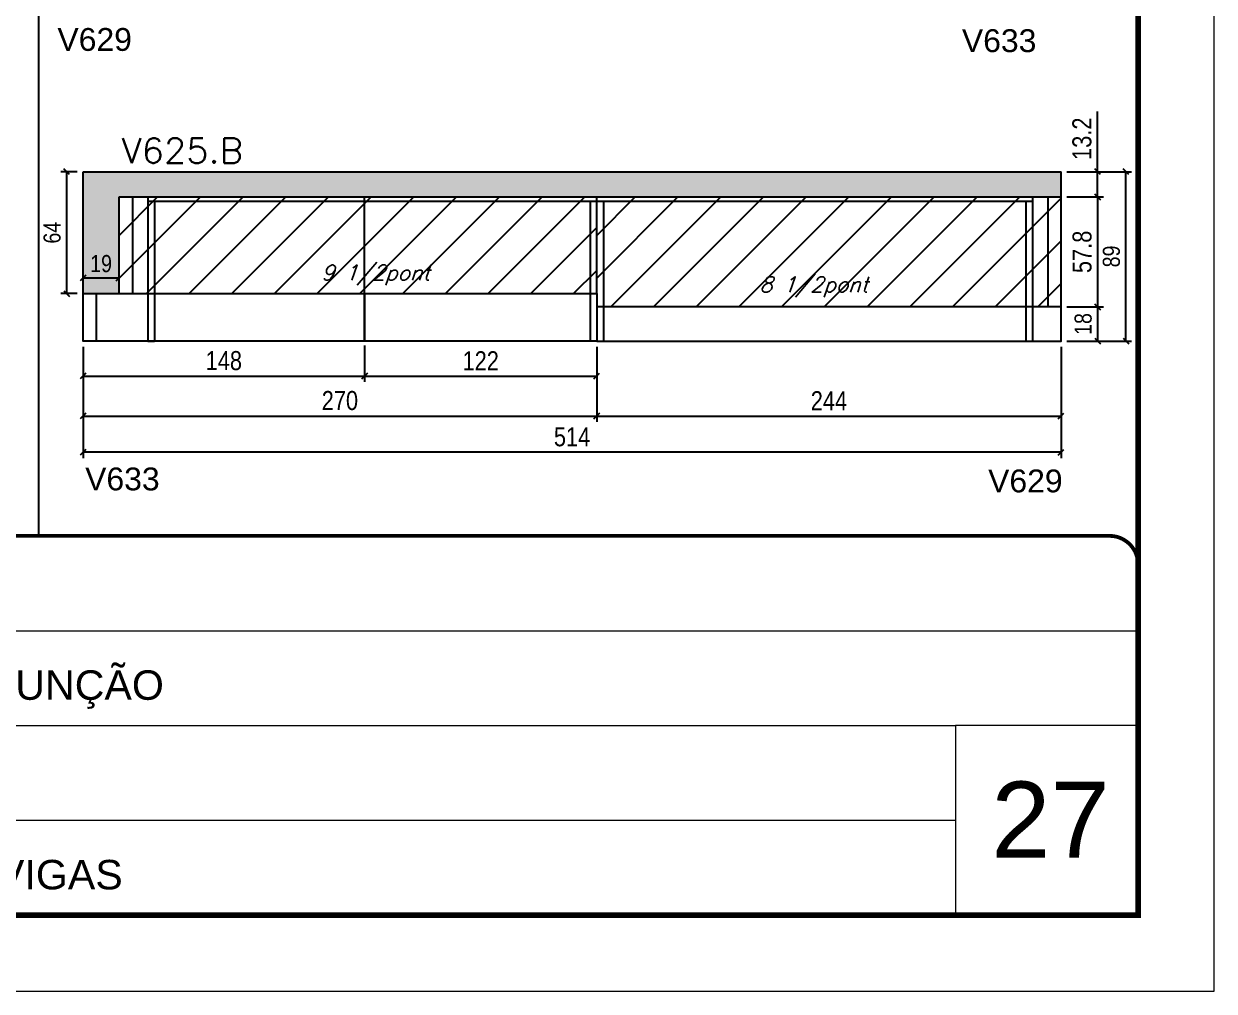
# Model space of a CAD drawing. Extents: x -20960 to -5926, y -2106 to 21915.
# Drawn here: x -8164 to -7538, y 13974 to 14482 of the extents above; entities that cross this region are included whole.
import ezdxf

# ---------------------------------------------------------------- set-up
doc = ezdxf.new("R2010")
doc.units = 0
doc.linetypes.add('CONTINUO', pattern=[0])
doc.linetypes.add('DASHED', pattern=[0.75, 0.5, -0.25])
doc.layers.add('00 - FELIPE', color=2, linetype='Continuous', plot=False)
for name, color, linetype in [('5', 5, 'Continuous'), ('COTA', 241, 'Continuous'), ('Painéis', 200, 'Continuous'), ('Reaproveitamento', 251, 'Continuous'), ('SARR_2.2x7', 40, 'Continuous'), ('SARR_3.5x7', 81, 'Continuous'), ('texto', 7, 'Continuous')]:
    doc.layers.add(name, color=color, linetype=linetype)
for name, color, linetype, lineweight in [('CARIMBO', 255, 'Continuous', 9), ('Folhas', 255, 'Continuous', 9), ('SARRAFO DE PRESSAO', 251, 'DASHED', 9), ('Texto Seção', 7, 'Continuous', 15)]:
    doc.layers.add(name, color=color, linetype=linetype, lineweight=lineweight)
doc.styles.add('ARIAL', font='arial.ttf')
doc.styles.add('COTA TECNICA', font='techl___.ttf', dxfattribs={"height": 10})
doc.styles.add('COTA TECNICA-50', font='techl___.ttf', dxfattribs={"height": 9})
doc.styles.add('REGUA-120', font='ROMANS.shx', dxfattribs={"height": 15})
doc.styles.add('Romans', font='romans.shx')
doc.styles.get("Standard").update_dxf_attribs({"font": 'arial.ttf'})
doc.dimstyles.new('COTA PAINEL-50', dxfattribs={"dimtxt": 9, "dimasz": 3, "dimexe": 3, "dimexo": 3, "dimgap": 3, "dimtad": 1, "dimdec": 1, "dimzin": 12, "dimdsep": 46, "dimtxsty": 'COTA TECNICA-50', "dimblk1": 'OBLIQUE', "dimblk2": 'OBLIQUE', "dimsah": 1, "dimcen": 0.9, "dimclrd": 4, "dimclre": 4, "dimclrt": 240, "dimadec": 1, "dimazin": 3, "dimtfac": 1, "dimtdec": 1, "dimtmove": 0, "dimatfit": 3, "dimfxl": 1, "dimtolj": 1, "dimtzin": 12, "dimarcsym": 0})
doc.dimstyles.new('PAINEL', dxfattribs={"dimtxt": 10, "dimasz": 3, "dimexe": 3, "dimexo": 3, "dimgap": 3, "dimtad": 1, "dimdec": 1, "dimzin": 12, "dimdsep": 46, "dimtxsty": 'COTA TECNICA', "dimblk1": 'OBLIQUE', "dimblk2": 'OBLIQUE', "dimsah": 1, "dimcen": 0.9, "dimclrd": 4, "dimclre": 4, "dimclrt": 240, "dimadec": 1, "dimazin": 3, "dimtfac": 1, "dimtdec": 1, "dimtmove": 0, "dimatfit": 3, "dimfxl": 1, "dimtolj": 1, "dimtzin": 12, "dimarcsym": 0})

# ---------------------------------------------------------------- blocks, each defined once
blk = doc.blocks.new('9999999999')
at = {"color": 30, "linetype": 'CONTINUO'}
for p, q in [((98564.56, 34379.64), (99583.98, 34379.64)), ((98564.56, 34329.83), (99487.98, 34329.83)), ((99583.98, 34329.83), (99487.98, 34329.83)), ((99487.98, 34329.83), (99487.98, 34230.21)), ((98564.56, 34280.02), (99487.98, 34280.02))]:
    blk.add_line(p, q, dxfattribs=at)
at = {"color": 30, "linetype": 'CONTINUO', "const_width": 2}
blk.add_lwpolyline([(99583.98, 34230.21), (99583.98, 34414.45, 0.414214), (99568.98, 34429.45), (98228.98, 34429.45, 0.414214), (98213.98, 34414.45), (98213.98, 34245.21, 0.414214), (98228.98, 34230.21), (99583.98, 34230.21)], format="xyb", dxfattribs=at)
at = {"layer": 'Folhas'}
blk.add_lwpolyline([(98138.98, 34190.21), (99623.98, 34190.21), (99623.98, 35240.21), (98138.98, 35240.21)], close=True, dxfattribs=at)
at = {"layer": 'Folhas', "color": 30, "const_width": 3}
blk.add_lwpolyline([(98213.98, 34230.21), (99583.98, 34230.21), (99583.98, 35200.21), (98213.98, 35200.21)], close=True, dxfattribs=at)
at = {"color": 7, "linetype": 'Continuous', "ltscale": 5, "style": 'ARIAL'}
for s, p in [('HOSPITAL ASSUNÇÃO', (98837.68, 34343.32)), ('LATERAIS DE VIGAS', (98837.68, 34243.7))]:
    blk.add_text(s, height=15.4829, dxfattribs=at).set_placement(p)
blk = doc.blocks.new('_Oblique')
at = {"color": 0, "linetype": 'ByBlock', "lineweight": -2}
blk.add_line((-0.5, -0.5), (0.5, 0.5), dxfattribs=at)
blk = doc.blocks.new('*D856')
at = {"layer": 'COTA', "color": 4, "lineweight": -2, "ltscale": 25, "transparency": 16777216}
for p, q in [((-8132.96, 14312.52), (-8132.96, 14254.09)), ((-7618.94, 14312.52), (-7618.94, 14254.09)), ((-7618.94, 14257.09), (-8132.96, 14257.09))]:
    blk.add_line(p, q, dxfattribs=at)
at = {"layer": 'Defpoints', "color": 0, "ltscale": 25, "transparency": 16777216}
for p in [(-8132.96, 14315.52), (-7618.94, 14315.52), (-8132.96, 14257.09)]:
    blk.add_point(p, dxfattribs=at)
at = {"layer": 'COTA', "color": 4, "lineweight": -2, "ltscale": 25, "transparency": 16777216, "xscale": 3, "yscale": 3, "zscale": 3, "rotation": 180}
blk.add_blockref('_Oblique', (-8132.96, 14257.09), dxfattribs=at)
at = {"layer": 'COTA', "color": 4, "lineweight": -2, "ltscale": 25, "transparency": 16777216, "xscale": 3, "yscale": 3, "zscale": 3}
blk.add_blockref('_Oblique', (-7618.94, 14257.09), dxfattribs=at)
at = {"layer": 'COTA', "color": 240, "ltscale": 25, "transparency": 16777216, "insert": (-7875.95, 14265.2), "char_height": 10, "attachment_point": 5, "style": 'COTA TECNICA'}
blk.add_mtext('\\A1;514', dxfattribs=at)
blk = doc.blocks.new('*D857')
at = {"layer": 'COTA', "color": 4, "lineweight": -2, "ltscale": 25, "transparency": 16777216}
for p, q in [((-8132.96, 14312.52), (-8132.96, 14273.14)), ((-7862.96, 14312.52), (-7862.96, 14273.14)), ((-8132.96, 14276.14), (-7862.96, 14276.14))]:
    blk.add_line(p, q, dxfattribs=at)
at = {"layer": 'Defpoints', "color": 0, "ltscale": 25, "transparency": 16777216}
for p in [(-8132.96, 14315.52), (-7862.96, 14315.52), (-7862.96, 14276.14)]:
    blk.add_point(p, dxfattribs=at)
at = {"layer": 'COTA', "color": 4, "lineweight": -2, "ltscale": 25, "transparency": 16777216, "xscale": 3, "yscale": 3, "zscale": 3, "rotation": 180}
blk.add_blockref('_Oblique', (-8132.96, 14276.14), dxfattribs=at)
at = {"layer": 'COTA', "color": 4, "lineweight": -2, "ltscale": 25, "transparency": 16777216, "xscale": 3, "yscale": 3, "zscale": 3}
blk.add_blockref('_Oblique', (-7862.96, 14276.14), dxfattribs=at)
at = {"layer": 'COTA', "color": 240, "ltscale": 25, "transparency": 16777216, "insert": (-7997.96, 14284.24), "char_height": 10, "attachment_point": 5, "style": 'COTA TECNICA'}
blk.add_mtext('\\A1;270', dxfattribs=at)
blk = doc.blocks.new('*D858')
at = {"layer": 'COTA', "color": 4, "lineweight": -2, "ltscale": 25, "transparency": 16777216}
for p, q in [((-7862.96, 14312.52), (-7862.96, 14273.14)), ((-7618.94, 14312.52), (-7618.94, 14273.14)), ((-7862.96, 14276.14), (-7618.94, 14276.14))]:
    blk.add_line(p, q, dxfattribs=at)
at = {"layer": 'Defpoints', "color": 0, "ltscale": 25, "transparency": 16777216}
for p in [(-7862.96, 14315.52), (-7618.94, 14315.52), (-7618.94, 14276.14)]:
    blk.add_point(p, dxfattribs=at)
at = {"layer": 'COTA', "color": 4, "lineweight": -2, "ltscale": 25, "transparency": 16777216, "xscale": 3, "yscale": 3, "zscale": 3, "rotation": 180}
blk.add_blockref('_Oblique', (-7862.96, 14276.14), dxfattribs=at)
at = {"layer": 'COTA', "color": 4, "lineweight": -2, "ltscale": 25, "transparency": 16777216, "xscale": 3, "yscale": 3, "zscale": 3}
blk.add_blockref('_Oblique', (-7618.94, 14276.14), dxfattribs=at)
at = {"layer": 'COTA', "color": 240, "ltscale": 25, "transparency": 16777216, "insert": (-7740.95, 14284.21), "char_height": 10, "attachment_point": 5, "style": 'COTA TECNICA'}
blk.add_mtext('\\A1;244', dxfattribs=at)
blk = doc.blocks.new('*D873')
at = {"layer": 'COTA', "color": 4, "lineweight": -2, "ltscale": 25, "transparency": 16777216}
for p, q in [((-7615.94, 14391.32), (-7596.75, 14391.32)), ((-7599.75, 14391.32), (-7599.75, 14333.52)), ((-7615.94, 14333.52), (-7596.75, 14333.52))]:
    blk.add_line(p, q, dxfattribs=at)
at = {"layer": 'Defpoints', "color": 0, "ltscale": 25, "transparency": 16777216}
for p in [(-7618.94, 14391.32), (-7618.94, 14333.52), (-7599.75, 14333.52)]:
    blk.add_point(p, dxfattribs=at)
at = {"layer": 'COTA', "color": 4, "lineweight": -2, "ltscale": 25, "transparency": 16777216, "xscale": 3, "yscale": 3, "zscale": 3}
for p, rotation in [((-7599.75, 14391.32), 90), ((-7599.75, 14333.52), 270)]:
    blk.add_blockref('_Oblique', p, dxfattribs=dict(at, rotation=rotation))
at = {"layer": 'COTA', "color": 240, "ltscale": 25, "transparency": 16777216, "insert": (-7607.89, 14362.42), "char_height": 10, "attachment_point": 5, "rotation": 90, "style": 'COTA TECNICA'}
blk.add_mtext('\\A1;57.8', dxfattribs=at)
blk = doc.blocks.new('*D874')
at = {"layer": 'COTA', "color": 4, "lineweight": -2, "ltscale": 25, "transparency": 16777216}
for p, q in [((-7599.75, 14404.52), (-7599.75, 14436.25)), ((-7615.94, 14404.52), (-7596.75, 14404.52)), ((-7599.75, 14391.32), (-7599.75, 14404.52)), ((-7615.94, 14391.32), (-7596.75, 14391.32))]:
    blk.add_line(p, q, dxfattribs=at)
at = {"layer": 'Defpoints', "color": 0, "ltscale": 25, "transparency": 16777216}
for p in [(-7618.94, 14404.52), (-7599.75, 14404.52), (-7618.94, 14391.32)]:
    blk.add_point(p, dxfattribs=at)
at = {"layer": 'COTA', "color": 4, "lineweight": -2, "ltscale": 25, "transparency": 16777216, "xscale": 3, "yscale": 3, "zscale": 3}
for p, rotation in [((-7599.75, 14404.52), 90), ((-7599.75, 14391.32), 270)]:
    blk.add_blockref('_Oblique', p, dxfattribs=dict(at, rotation=rotation))
at = {"layer": 'COTA', "color": 240, "ltscale": 25, "transparency": 16777216, "insert": (-7607.97, 14421.88), "char_height": 10, "attachment_point": 5, "rotation": 90, "style": 'COTA TECNICA'}
blk.add_mtext('\\A1;13.2', dxfattribs=at)
blk = doc.blocks.new('*D859')
at = {"layer": 'COTA', "color": 4, "lineweight": -2, "ltscale": 25, "transparency": 16777216}
for p, q in [((-7984.96, 14313.19), (-7984.96, 14294.14)), ((-8132.96, 14312.52), (-8132.96, 14294.14)), ((-8132.96, 14297.14), (-7984.96, 14297.14))]:
    blk.add_line(p, q, dxfattribs=at)
at = {"layer": 'Defpoints', "color": 0, "ltscale": 25, "transparency": 16777216}
for p in [(-8132.96, 14315.52), (-7984.96, 14316.19), (-7984.96, 14297.14)]:
    blk.add_point(p, dxfattribs=at)
at = {"layer": 'COTA', "color": 4, "lineweight": -2, "ltscale": 25, "transparency": 16777216, "xscale": 3, "yscale": 3, "zscale": 3, "rotation": 180}
blk.add_blockref('_Oblique', (-8132.96, 14297.14), dxfattribs=at)
at = {"layer": 'COTA', "color": 4, "lineweight": -2, "ltscale": 25, "transparency": 16777216, "xscale": 3, "yscale": 3, "zscale": 3}
blk.add_blockref('_Oblique', (-7984.96, 14297.14), dxfattribs=at)
at = {"layer": 'COTA', "color": 240, "ltscale": 25, "transparency": 16777216, "insert": (-8058.96, 14305.23), "char_height": 10, "attachment_point": 5, "style": 'COTA TECNICA'}
blk.add_mtext('\\A1;148', dxfattribs=at)
blk = doc.blocks.new('*D860')
at = {"layer": 'COTA', "color": 4, "lineweight": -2, "ltscale": 25, "transparency": 16777216}
for p, q in [((-7984.96, 14313.19), (-7984.96, 14294.14)), ((-7862.96, 14312.52), (-7862.96, 14294.14)), ((-7984.96, 14297.14), (-7862.96, 14297.14))]:
    blk.add_line(p, q, dxfattribs=at)
at = {"layer": 'Defpoints', "color": 0, "ltscale": 25, "transparency": 16777216}
for p in [(-7984.96, 14316.19), (-7862.96, 14315.52), (-7862.96, 14297.14)]:
    blk.add_point(p, dxfattribs=at)
at = {"layer": 'COTA', "color": 4, "lineweight": -2, "ltscale": 25, "transparency": 16777216, "xscale": 3, "yscale": 3, "zscale": 3, "rotation": 180}
blk.add_blockref('_Oblique', (-7984.96, 14297.14), dxfattribs=at)
at = {"layer": 'COTA', "color": 4, "lineweight": -2, "ltscale": 25, "transparency": 16777216, "xscale": 3, "yscale": 3, "zscale": 3}
blk.add_blockref('_Oblique', (-7862.96, 14297.14), dxfattribs=at)
at = {"layer": 'COTA', "color": 240, "ltscale": 25, "transparency": 16777216, "insert": (-7923.96, 14305.2), "char_height": 10, "attachment_point": 5, "style": 'COTA TECNICA'}
blk.add_mtext('\\A1;122', dxfattribs=at)
blk = doc.blocks.new('*D892')
at = {"layer": 'COTA', "color": 4, "lineweight": -2, "transparency": 16777216}
for p, q in [((-8132.96, 14343.52), (-8132.96, 14351.64)), ((-8113.96, 14343.52), (-8113.96, 14351.64)), ((-8113.96, 14348.64), (-8132.96, 14348.64))]:
    blk.add_line(p, q, dxfattribs=at)
at = {"layer": 'Defpoints', "color": 0, "transparency": 16777216}
for p in [(-8132.96, 14348.64), (-8132.96, 14340.52), (-8113.96, 14340.52)]:
    blk.add_point(p, dxfattribs=at)
at = {"layer": 'COTA', "color": 4, "lineweight": -2, "transparency": 16777216, "xscale": 3, "yscale": 3, "zscale": 3, "rotation": 180}
blk.add_blockref('_Oblique', (-8132.96, 14348.64), dxfattribs=at)
at = {"layer": 'COTA', "color": 4, "lineweight": -2, "transparency": 16777216, "xscale": 3, "yscale": 3, "zscale": 3}
blk.add_blockref('_Oblique', (-8113.96, 14348.64), dxfattribs=at)
at = {"layer": 'COTA', "color": 240, "transparency": 16777216, "insert": (-8123.46, 14356.22), "char_height": 9, "attachment_point": 5, "style": 'COTA TECNICA-50'}
blk.add_mtext('\\A1;19', dxfattribs=at)
blk = doc.blocks.new('*D893')
at = {"layer": 'COTA', "color": 4, "lineweight": -2, "transparency": 16777216}
for p, q in [((-7615.94, 14333.52), (-7596.75, 14333.52)), ((-7599.75, 14333.52), (-7599.75, 14315.52)), ((-7615.94, 14315.52), (-7596.75, 14315.52))]:
    blk.add_line(p, q, dxfattribs=at)
at = {"layer": 'Defpoints', "color": 0, "transparency": 16777216}
for p in [(-7618.94, 14333.52), (-7618.94, 14315.52), (-7599.75, 14315.52)]:
    blk.add_point(p, dxfattribs=at)
at = {"layer": 'COTA', "color": 4, "lineweight": -2, "transparency": 16777216, "xscale": 3, "yscale": 3, "zscale": 3}
for p, rotation in [((-7599.75, 14333.52), 90), ((-7599.75, 14315.52), 270)]:
    blk.add_blockref('_Oblique', p, dxfattribs=dict(at, rotation=rotation))
at = {"layer": 'COTA', "color": 240, "transparency": 16777216, "insert": (-7607.34, 14324.52), "char_height": 9, "attachment_point": 5, "rotation": 90, "style": 'COTA TECNICA-50'}
blk.add_mtext('\\A1;18', dxfattribs=at)
blk = doc.blocks.new('*D871')
at = {"layer": 'COTA', "color": 4, "lineweight": -2, "transparency": 16777216}
for p, q in [((-7615.94, 14404.52), (-7581.91, 14404.52)), ((-7584.91, 14315.52), (-7584.91, 14404.52)), ((-7615.94, 14315.52), (-7581.91, 14315.52))]:
    blk.add_line(p, q, dxfattribs=at)
at = {"layer": 'Defpoints', "color": 0, "transparency": 16777216}
for p in [(-7618.94, 14404.52), (-7584.91, 14404.52), (-7618.94, 14315.52)]:
    blk.add_point(p, dxfattribs=at)
at = {"layer": 'COTA', "color": 4, "lineweight": -2, "transparency": 16777216, "xscale": 3, "yscale": 3, "zscale": 3}
for p, rotation in [((-7584.91, 14404.52), 90), ((-7584.91, 14315.52), 270)]:
    blk.add_blockref('_Oblique', p, dxfattribs=dict(at, rotation=rotation))
at = {"layer": 'COTA', "color": 240, "transparency": 16777216, "insert": (-7592.5, 14360.02), "char_height": 9, "attachment_point": 5, "rotation": 90, "style": 'COTA TECNICA-50'}
blk.add_mtext('\\A1;89', dxfattribs=at)
blk = doc.blocks.new('*D2116')
at = {"layer": '00 - FELIPE', "color": 4, "lineweight": -2, "transparency": 16777216}
for p, q in [((-8135.96, 14404.52), (-8144.57, 14404.52)), ((-8141.57, 14404.52), (-8141.57, 14340.52)), ((-8135.96, 14340.52), (-8144.57, 14340.52))]:
    blk.add_line(p, q, dxfattribs=at)
at = {"layer": 'Defpoints', "color": 0, "transparency": 16777216}
for p in [(-8132.96, 14404.52), (-8141.57, 14340.52), (-8132.96, 14340.52)]:
    blk.add_point(p, dxfattribs=at)
at = {"layer": '00 - FELIPE', "color": 4, "lineweight": -2, "transparency": 16777216, "xscale": 3, "yscale": 3, "zscale": 3}
for p, rotation in [((-8141.57, 14404.52), 90), ((-8141.57, 14340.52), 270)]:
    blk.add_blockref('_Oblique', p, dxfattribs=dict(at, rotation=rotation))
at = {"layer": '00 - FELIPE', "color": 240, "transparency": 16777216, "insert": (-8149.17, 14372.52), "char_height": 9, "attachment_point": 5, "rotation": 90, "style": 'COTA TECNICA-50'}
blk.add_mtext('\\A1;64', dxfattribs=at)

msp = doc.modelspace()

# ---------------------------------------------------------------- hatches: boundary and pattern name
at = {"layer": 'COTA', "ltscale": 25}
h = msp.add_hatch(dxfattribs=at)
h.set_pattern_fill('AR-CONC', color=256, scale=0.03)
h.set_pattern_definition([(50, (-147434.9835, -5859.5522), (5.46554007, -0.47817257), [0.5715, -6.2865]), (355, (-147434.9835, -5859.552), (-1.05730264, 5.73170536), [0.4572, -5.02921753]), (100.4514447, (-147434.528, -5859.592), (4.40823741, 5.25353256), [0.48570026, -5.34270734]), (46.1842, (-147434.9835, -5858.028), (8.13237123, -1.26126984), [0.85725, -9.42975]), (96.6355576, (-147434.306, -5858.133), (7.122124, 7.42278374), [0.7285507, -8.01406824]), (351.184151, (-147434.9835, -5858.028), (7.122124, 7.42278374), [0.685799, -7.54379196]), (21, (-147434.2215, -5858.4092), (4.54843174, -3.06795595), [0.5715, -6.2865]), (326, (-147434.2215, -5858.409), (1.85406085, 5.52563898), [0.4572, -5.0292]), (71.451445, (-147433.8425, -5858.665), (6.40249258, 2.45768307), [0.48570026, -5.34269813]), (37.5, (-147434.9835, -5859.5522), (0.092658098, 2.536651166), [0, -4.96824, 0, -5.1054, 0, -5.04825]), (7.5, (-147434.9835, -5859.5522), (2.004589875, 3.005417245), [0, -2.91084, 0, -4.85394, 0, -1.92405]), (327.5, (-147436.6828, -5859.5522), (4.067717855, -0.17186232), [0, -1.905, 0, -5.9436, 0, -7.8867]), (317.5, (-147437.4448, -5859.5522), (4.44387544, 0.76279473), [0, -2.4765, 0, -3.94716, 0, -5.6007])])
h.paths.add_polyline_path([(-8113.96, 14391.32), (-7618.94, 14391.32), (-7618.94, 14404.52), (-8132.96, 14404.52), (-8132.96, 14340.52), (-8113.96, 14340.52)])
at = {"layer": 'Reaproveitamento', "ltscale": 25}
h = msp.add_hatch(dxfattribs=at)
h.set_pattern_fill('ANSI31', color=256, scale=5)
h.set_pattern_definition([(45, (-147984.516, -12729.878), (-11.2253202, 11.2253202), [])])
h.paths.add_polyline_path([(-8113.96, 14391.32), (-8113.96, 14340.52), (-7862.96, 14340.52), (-7862.96, 14391.32)])
h = msp.add_hatch(dxfattribs=at)
h.set_pattern_fill('ANSI31', color=256, scale=5)
h.set_pattern_definition([(45, (-147733.516, -12729.878), (-11.2253202, 11.2253202), [])])
h.paths.add_polyline_path([(-7862.96, 14391.32), (-7862.96, 14333.52), (-7618.94, 14333.52), (-7618.94, 14391.32)])

# ---------------------------------------------------------------- linework, layer by layer
at = {"layer": 'COTA', "linetype": 'ByBlock'}
for p, q in [((-8156.37, 14983.94), (-8156.37, 14213.18)), ((-8132.96, 14404.52), (-7618.94, 14404.52)), ((-8132.96, 14340.52), (-8132.96, 14404.52)), ((-7618.94, 14391.32), (-7618.94, 14404.52))]:
    msp.add_line(p, q, dxfattribs=at)
at = {"layer": 'Painéis'}
msp.add_line((-8113.96, 14391.32), (-7618.94, 14391.32), dxfattribs=at)
at = {"layer": 'Painéis', "ltscale": 25}
for p, q in [((-8113.96, 14340.52), (-8113.96, 14391.32)), ((-7984.96, 14340.52), (-7984.96, 14391.32)), ((-7862.96, 14340.52), (-7862.96, 14391.32)), ((-7618.94, 14333.52), (-7618.94, 14391.32)), ((-8113.96, 14340.52), (-8113.96, 14340.52))]:
    msp.add_line(p, q, dxfattribs=at)
for points in [[(-8132.96, 14340.52), (-7984.96, 14340.52), (-7984.96, 14315.52), (-8132.96, 14315.52)], [(-7984.96, 14340.52), (-7862.96, 14340.52), (-7862.96, 14315.52), (-7984.96, 14315.52)], [(-7862.96, 14315.52), (-7618.94, 14315.52), (-7618.94, 14333.52), (-7862.96, 14333.52)]]:
    msp.add_lwpolyline(points, close=True, dxfattribs=at)
at = {"layer": 'SARR_2.2x7', "linetype": 'Continuous'}
for p, q in [((-8106.96, 14391.32), (-8106.96, 14340.52)), ((-8098.96, 14389.12), (-7633.94, 14389.12)), ((-7625.94, 14391.32), (-7625.94, 14333.52)), ((-8125.96, 14340.52), (-8125.96, 14315.52))]:
    msp.add_line(p, q, dxfattribs=at)
at = {"layer": 'SARR_3.5x7'}
for p, q in [((-8098.96, 14391.32), (-8098.96, 14315.52)), ((-8095.46, 14389.12), (-8095.46, 14315.52)), ((-7866.46, 14389.12), (-7866.46, 14315.52)), ((-7859.46, 14389.12), (-7859.46, 14315.52)), ((-7637.44, 14389.12), (-7637.44, 14315.52)), ((-7633.94, 14391.32), (-7633.94, 14315.52)), ((-8098.96, 14315.52), (-8095.46, 14315.52)), ((-7637.44, 14315.52), (-7633.94, 14315.52))]:
    msp.add_line(p, q, dxfattribs=at)

# ---------------------------------------------------------------- block references
at = {"layer": 'SARRAFO DE PRESSAO', "color": 6, "linetype": 'ByBlock'}
msp.add_blockref('9999999999', (-107162.48, -20216.26), dxfattribs=at)

# ---------------------------------------------------------------- texts
at = {"layer": '5', "linetype": 'Continuous'}
for s, p in [('V629', (-8146.4, 14468.04)), ('V633', (-7671.08, 14467.4)), ('V633', (-8131.83, 14237.1)), ('V629', (-7657.3, 14236.06))]:
    msp.add_text(s, height=12, rotation=359.99996, dxfattribs=at).set_placement(p)
at = {"layer": 'CARIMBO', "style": 'ARIAL'}
msp.add_text('27', height=40, dxfattribs=at).set_placement((-7655.64, 14044.08))
at = {"layer": 'texto', "color": 2, "char_height": 8, "attachment_point": 5, "style": 'Romans'}
for s, insert in [('{\\Q19;\\C256;9 1/2pont}', (-7979.21, 14350.21)), ('{\\Q19;\\C256;8 1/2pont}', (-7748.92, 14343.99))]:
    msp.add_mtext(s, dxfattribs=dict(at, insert=insert))
at = {"layer": 'Texto Seção', "style": 'REGUA-120', "width": 1.05}
msp.add_text('V625.B', height=13, dxfattribs=at).set_placement((-8112.64, 14409.12))

# ---------------------------------------------------------------- dimensions: what is measured, and where the dimension line sits
at = {"layer": '00 - FELIPE'}
dim = msp.add_linear_dim(base=(-8141.57, 14340.52), p1=(-8132.96, 14404.52), p2=(-8132.96, 14340.52), angle=90, dimstyle='COTA PAINEL-50', dxfattribs=at)
dim.commit()
dim.dimension.update_dxf_attribs({"geometry": '*D2116', "text_midpoint": (-8149.17, 14372.52)})
at = {"layer": 'COTA', "ltscale": 25}
for base, p2, picture, middle in [((-7599.75, 14404.52), (-7618.94, 14404.52), '*D874', (-7607.97, 14421.88)), ((-7599.75, 14333.52), (-7618.94, 14333.52), '*D873', (-7607.89, 14362.42))]:
    dim = msp.add_linear_dim(base=base, p1=(-7618.94, 14391.32), p2=p2, angle=90, dimstyle='PAINEL', dxfattribs=at)
    dim.commit()
    dim.dimension.update_dxf_attribs({"geometry": picture, "text_midpoint": middle})
at = {"layer": 'COTA'}
for base, p1, p2, picture, middle in [((-7584.91, 14404.52), (-7618.94, 14315.52), (-7618.94, 14404.52), '*D871', (-7592.5, 14360.02)), ((-7599.75, 14315.52), (-7618.94, 14333.52), (-7618.94, 14315.52), '*D893', (-7607.34, 14324.52))]:
    dim = msp.add_linear_dim(base=base, p1=p1, p2=p2, angle=90, dimstyle='COTA PAINEL-50', dxfattribs=at)
    dim.commit()
    dim.dimension.update_dxf_attribs({"geometry": picture, "text_midpoint": middle})
dim = msp.add_linear_dim(base=(-8132.96, 14348.64), p1=(-8113.96, 14340.52), p2=(-8132.96, 14340.52), dimstyle='COTA PAINEL-50', dxfattribs=at)
dim.commit()
dim.dimension.update_dxf_attribs({"geometry": '*D892', "text_midpoint": (-8123.46, 14356.22)})
at = {"layer": 'COTA', "ltscale": 25}
for base, p1, p2, picture, middle in [((-7984.96, 14297.14), (-8132.96, 14315.52), (-7984.96, 14316.19), '*D859', (-8058.96, 14305.23)), ((-8132.96, 14257.09), (-7618.94, 14315.52), (-8132.96, 14315.52), '*D856', (-7875.95, 14265.2)), ((-7862.96, 14276.14), (-8132.96, 14315.52), (-7862.96, 14315.52), '*D857', (-7997.96, 14284.24)), ((-7862.96, 14297.14), (-7984.96, 14316.19), (-7862.96, 14315.52), '*D860', (-7923.96, 14305.2))]:
    dim = msp.add_linear_dim(base=base, p1=p1, p2=p2, dimstyle='PAINEL', dxfattribs=at)
    dim.commit()
    dim.dimension.update_dxf_attribs({"geometry": picture, "text_midpoint": middle})
dim = msp.add_linear_dim(base=(-7618.94, 14276.14), p1=(-7862.96, 14315.52), p2=(-7618.94, 14315.52), dimstyle='PAINEL', override={"dimtmove": 1}, dxfattribs=at)
dim.commit()
dim.dimension.update_dxf_attribs({"geometry": '*D858', "text_midpoint": (-7740.95, 14284.21)})

doc.saveas('drawing.dxf')
